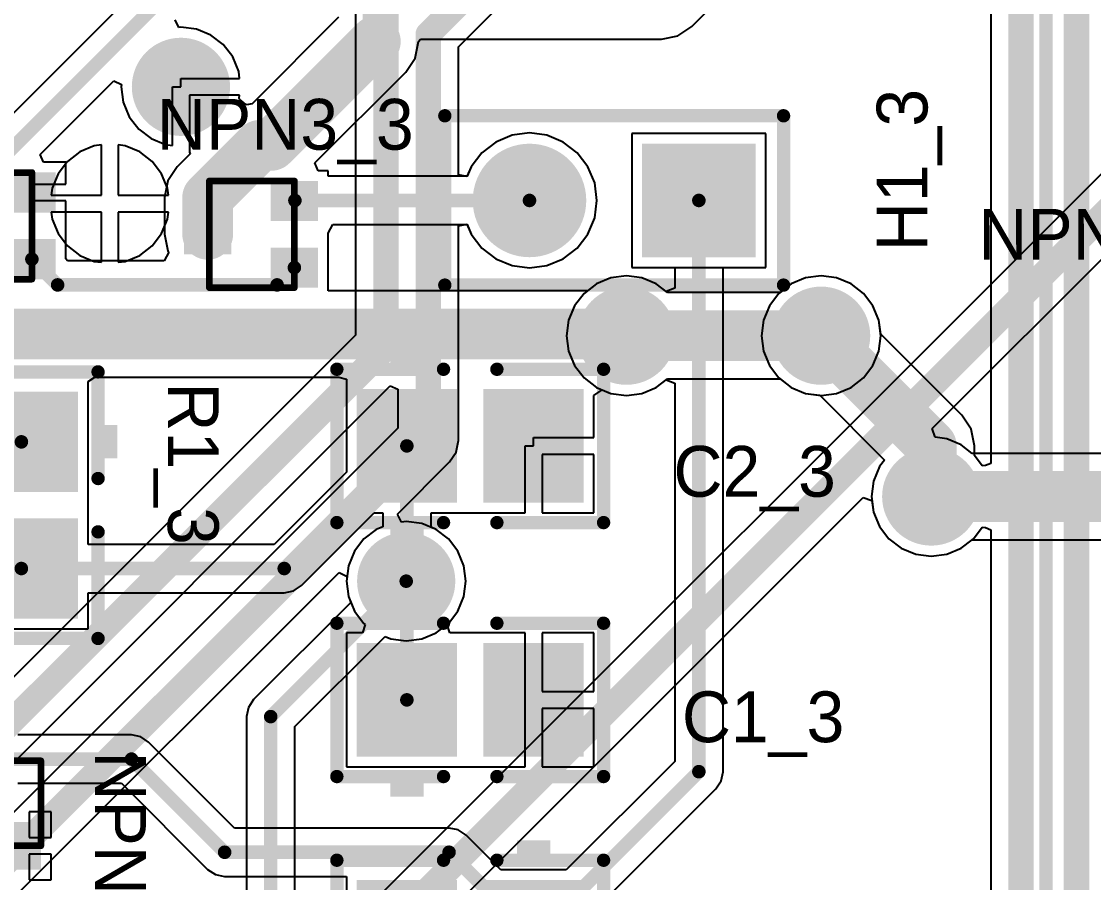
# Model space of a CAD drawing. Header units: millimetres. Extents: x 0.67 to 7.75, y 0.64 to 6.06.
# Drawn here: x 4.423 to 5.056, y 1.452 to 1.961 of the extents above; entities that cross this region are included whole.
import ezdxf

# ---------------------------------------------------------------- set-up
doc = ezdxf.new("R2010")
doc.units = ezdxf.units.MM
doc.header["$MEASUREMENT"] = 0
for name, color, linetype in [('BottomLayer', 5, 'Continuous'), ('BottomSolder', 6, 'Continuous'), ('MultiLayer', 9, 'Continuous'), ('PadHoleLayer', 156, 'Continuous'), ('TopLayer', 1, 'Continuous'), ('TopOverlay', 2, 'Continuous'), ('TopPaste', 8, 'Continuous'), ('TopSolder', 216, 'Continuous'), ('ViaHoleLayer', 16, 'Continuous')]:
    doc.layers.add(name, color=color, linetype=linetype)

# ---------------------------------------------------------------- blocks, each defined once
blk = doc.blocks.new('CC2012_0805_96')
at = {"layer": 'TopLayer'}
for points in [[(-0.06299, -0.02953), (-0.01181, -0.02953), (-0.06299, 0.02953), (-0.01181, 0.02953)], [(0.01181, -0.02953), (0.06299, -0.02953), (0.01181, 0.02953), (0.06299, 0.02953)]]:
    blk.add_solid(points, dxfattribs=at)
at = {"layer": 'TopOverlay', "const_width": 0.00787}
for points in [[(-0.07874, -0.04528), (-0.07874, 0.04528)], [(-0.01575, 0.04528), (-0.07874, 0.04528)], [(0.07874, 0.04528), (0.01575, 0.04528)], [(0.07874, -0.04528), (0.07874, 0.04528)], [(-0.01575, -0.04528), (-0.07874, -0.04528)], [(0.07874, -0.04528), (0.01575, -0.04528)]]:
    blk.add_lwpolyline(points, dxfattribs=at)
at = {"layer": 'TopOverlay', "const_width": 0.00394}
for points in [[(-0.08071, 0.04528, 1), (-0.07677, 0.04528, 1)], [(-0.08071, 0.04528, 1), (-0.07677, 0.04528, 1)], [(-0.01772, 0.04528, 1), (-0.01378, 0.04528, 1)], [(0.01378, 0.04528, 1), (0.01772, 0.04528, 1)], [(0.07677, 0.04528, 1), (0.08071, 0.04528, 1)], [(0.07677, 0.04528, 1), (0.08071, 0.04528, 1)], [(-0.08071, -0.04528, 1), (-0.07677, -0.04528, 1)], [(-0.08071, -0.04528, 1), (-0.07677, -0.04528, 1)], [(-0.01772, -0.04528, 1), (-0.01378, -0.04528, 1)], [(0.01378, -0.04528, 1), (0.01772, -0.04528, 1)], [(0.07677, -0.04528, 1), (0.08071, -0.04528, 1)], [(0.07677, -0.04528, 1), (0.08071, -0.04528, 1)]]:
    blk.add_lwpolyline(points, format="xyb", close=True, dxfattribs=at)
at = {"layer": 'TopOverlay'}
for points in [[(-0.04731, 0.04882), (-0.02763, 0.04882), (-0.04731, 0.05669), (-0.02763, 0.05669)], [(-0.04724, -0.05702), (-0.02756, -0.05702), (-0.04724, -0.04914), (-0.02756, -0.04914)]]:
    blk.add_solid(points, dxfattribs=at)
at = {"layer": 'TopPaste'}
for points in [[(-0.06299, -0.02953), (-0.01181, -0.02953), (-0.06299, 0.02953), (-0.01181, 0.02953)], [(0.01181, -0.02953), (0.06299, -0.02953), (0.01181, 0.02953), (0.06299, 0.02953)]]:
    blk.add_solid(points, dxfattribs=at)
at = {"layer": 'TopSolder'}
for points in [[(-0.06699, -0.03353), (-0.00781, -0.03353), (-0.06699, 0.03353), (-0.00781, 0.03353)], [(0.00781, -0.03353), (0.06699, -0.03353), (0.00781, 0.03353), (0.06699, 0.03353)]]:
    blk.add_solid(points, dxfattribs=at)
blk = doc.blocks.new('MMBT3904T_98')
at = {"layer": 'TopLayer'}
for points in [[(0.00787, -0.01004), (0.00787, 0.01004), (-0.00787, -0.01004), (-0.00787, 0.01004)], [(-0.01181, -0.06122), (-0.01181, -0.04114), (-0.02756, -0.06122), (-0.02756, -0.04114)], [(0.02756, -0.06122), (0.02756, -0.04114), (0.01181, -0.06122), (0.01181, -0.04114)]]:
    blk.add_solid(points, dxfattribs=at)
at = {"layer": 'TopOverlay', "const_width": 0.00394}
for points in [[(-0.0315, -0.00098), (0.0315, -0.00098)], [(-0.0315, -0.05118), (-0.0315, -0.00098)], [(0.0315, -0.05118), (0.0315, -0.00098)], [(-0.0315, -0.05118), (0.0315, -0.05118)]]:
    blk.add_lwpolyline(points, dxfattribs=at)
at = {"layer": 'TopOverlay', "const_width": 0.00197}
for points in [[(-0.03248, -0.00098, 1), (-0.03051, -0.00098, 1)], [(-0.03248, -0.00098, 1), (-0.03051, -0.00098, 1)], [(0.03051, -0.00098, 1), (0.03248, -0.00098, 1)], [(0.03051, -0.00098, 1), (0.03248, -0.00098, 1)], [(-0.03248, -0.05118, 1), (-0.03051, -0.05118, 1)], [(-0.03248, -0.05118, 1), (-0.03051, -0.05118, 1)], [(0.03051, -0.05118, 1), (0.03248, -0.05118, 1)], [(0.03051, -0.05118, 1), (0.03248, -0.05118, 1)]]:
    blk.add_lwpolyline(points, format="xyb", close=True, dxfattribs=at)
at = {"layer": 'TopPaste'}
for points in [[(0.00787, -0.01004), (0.00787, 0.01004), (-0.00787, -0.01004), (-0.00787, 0.01004)], [(-0.01181, -0.06122), (-0.01181, -0.04114), (-0.02756, -0.06122), (-0.02756, -0.04114)], [(0.02756, -0.06122), (0.02756, -0.04114), (0.01181, -0.06122), (0.01181, -0.04114)]]:
    blk.add_solid(points, dxfattribs=at)
at = {"layer": 'TopSolder'}
for points in [[(0.01187, -0.01404), (0.01187, 0.01404), (-0.01187, -0.01404), (-0.01187, 0.01404)], [(-0.00781, -0.06522), (-0.00781, -0.03714), (-0.03156, -0.06522), (-0.03156, -0.03714)], [(0.03156, -0.06522), (0.03156, -0.03714), (0.00781, -0.06522), (0.00781, -0.03714)]]:
    blk.add_solid(points, dxfattribs=at)
blk = doc.blocks.new('MMBT3904T_99')
at = {"layer": 'TopLayer'}
for points in [[(0.00787, -0.01004), (0.00787, 0.01004), (-0.00787, -0.01004), (-0.00787, 0.01004)], [(-0.01181, -0.06122), (-0.01181, -0.04114), (-0.02756, -0.06122), (-0.02756, -0.04114)], [(0.02756, -0.06122), (0.02756, -0.04114), (0.01181, -0.06122), (0.01181, -0.04114)]]:
    blk.add_solid(points, dxfattribs=at)
at = {"layer": 'TopOverlay', "const_width": 0.00394}
for points in [[(-0.0315, -0.00098), (0.0315, -0.00098)], [(-0.0315, -0.00098), (-0.0315, -0.05118)], [(0.0315, -0.00098), (0.0315, -0.05118)], [(-0.0315, -0.05118), (0.0315, -0.05118)]]:
    blk.add_lwpolyline(points, dxfattribs=at)
at = {"layer": 'TopOverlay', "const_width": 0.00197}
for points in [[(-0.03248, -0.00098, 1), (-0.03051, -0.00098, 1)], [(-0.03248, -0.00098, 1), (-0.03051, -0.00098, 1)], [(0.03051, -0.00098, 1), (0.03248, -0.00098, 1)], [(0.03051, -0.00098, 1), (0.03248, -0.00098, 1)], [(-0.03248, -0.05118, 1), (-0.03051, -0.05118, 1)], [(-0.03248, -0.05118, 1), (-0.03051, -0.05118, 1)], [(0.03051, -0.05118, 1), (0.03248, -0.05118, 1)], [(0.03051, -0.05118, 1), (0.03248, -0.05118, 1)]]:
    blk.add_lwpolyline(points, format="xyb", close=True, dxfattribs=at)
at = {"layer": 'TopPaste'}
for points in [[(0.00787, -0.01004), (0.00787, 0.01004), (-0.00787, -0.01004), (-0.00787, 0.01004)], [(-0.01181, -0.06122), (-0.01181, -0.04114), (-0.02756, -0.06122), (-0.02756, -0.04114)], [(0.02756, -0.06122), (0.02756, -0.04114), (0.01181, -0.06122), (0.01181, -0.04114)]]:
    blk.add_solid(points, dxfattribs=at)
at = {"layer": 'TopSolder'}
for points in [[(0.01187, -0.01404), (0.01187, 0.01404), (-0.01187, -0.01404), (-0.01187, 0.01404)], [(-0.00781, -0.06522), (-0.00781, -0.03714), (-0.03156, -0.06522), (-0.03156, -0.03714)], [(0.03156, -0.06522), (0.03156, -0.03714), (0.00781, -0.06522), (0.00781, -0.03714)]]:
    blk.add_solid(points, dxfattribs=at)
blk = doc.blocks.new('MMBT3904T_100')
at = {"layer": 'TopLayer'}
for points in [[(0.00787, -0.01004), (0.00787, 0.01004), (-0.00787, -0.01004), (-0.00787, 0.01004)], [(-0.01181, -0.06122), (-0.01181, -0.04114), (-0.02756, -0.06122), (-0.02756, -0.04114)], [(0.02756, -0.06122), (0.02756, -0.04114), (0.01181, -0.06122), (0.01181, -0.04114)]]:
    blk.add_solid(points, dxfattribs=at)
at = {"layer": 'TopOverlay', "const_width": 0.00394}
for points in [[(-0.0315, -0.00098), (0.0315, -0.00098)], [(-0.0315, -0.00098), (-0.0315, -0.05118)], [(0.0315, -0.00098), (0.0315, -0.05118)], [(-0.0315, -0.05118), (0.0315, -0.05118)]]:
    blk.add_lwpolyline(points, dxfattribs=at)
at = {"layer": 'TopOverlay', "const_width": 0.00197}
for points in [[(-0.03248, -0.00098, 1), (-0.03051, -0.00098, 1)], [(-0.03248, -0.00098, 1), (-0.03051, -0.00098, 1)], [(0.03051, -0.00098, 1), (0.03248, -0.00098, 1)], [(0.03051, -0.00098, 1), (0.03248, -0.00098, 1)], [(-0.03248, -0.05118, 1), (-0.03051, -0.05118, 1)], [(-0.03248, -0.05118, 1), (-0.03051, -0.05118, 1)], [(0.03051, -0.05118, 1), (0.03248, -0.05118, 1)], [(0.03051, -0.05118, 1), (0.03248, -0.05118, 1)]]:
    blk.add_lwpolyline(points, format="xyb", close=True, dxfattribs=at)
at = {"layer": 'TopPaste'}
for points in [[(0.00787, -0.01004), (0.00787, 0.01004), (-0.00787, -0.01004), (-0.00787, 0.01004)], [(-0.01181, -0.06122), (-0.01181, -0.04114), (-0.02756, -0.06122), (-0.02756, -0.04114)], [(0.02756, -0.06122), (0.02756, -0.04114), (0.01181, -0.06122), (0.01181, -0.04114)]]:
    blk.add_solid(points, dxfattribs=at)
at = {"layer": 'TopSolder'}
for points in [[(0.01187, -0.01404), (0.01187, 0.01404), (-0.01187, -0.01404), (-0.01187, 0.01404)], [(-0.00781, -0.06522), (-0.00781, -0.03714), (-0.03156, -0.06522), (-0.03156, -0.03714)], [(0.03156, -0.06522), (0.03156, -0.03714), (0.00781, -0.06522), (0.00781, -0.03714)]]:
    blk.add_solid(points, dxfattribs=at)
blk = doc.blocks.new('HDR1X2_105')
at = {"layer": 'BottomLayer', "const_width": 0.02953}
blk.add_lwpolyline([(0.08524, 0, 1), (0.11476, 0, 1)], format="xyb", close=True, dxfattribs=at)
at = {"layer": 'BottomLayer'}
blk.add_solid([(-0.02953, -0.02953), (0.02953, -0.02953), (-0.02953, 0.02953), (0.02953, 0.02953)], dxfattribs=at)
at = {"layer": 'BottomSolder', "const_width": 0.03353}
blk.add_lwpolyline([(0.08324, 0, 1), (0.11676, 0, 1)], format="xyb", close=True, dxfattribs=at)
at = {"layer": 'BottomSolder'}
blk.add_solid([(-0.03353, -0.03353), (0.03353, -0.03353), (-0.03353, 0.03353), (0.03353, 0.03353)], dxfattribs=at)
at = {"layer": 'MultiLayer', "const_width": 0.02953}
blk.add_lwpolyline([(0.08524, 0, 1), (0.11476, 0, 1)], format="xyb", close=True, dxfattribs=at)
at = {"layer": 'MultiLayer'}
blk.add_solid([(-0.02953, -0.02953), (0.02953, -0.02953), (-0.02953, 0.02953), (0.02953, 0.02953)], dxfattribs=at)
at = {"layer": 'PadHoleLayer', "const_width": 0.01772}
for points in [[(-0.00886, 0, 1), (0.00886, 0, 1)], [(0.09114, 0, 1), (0.10886, 0, 1)]]:
    blk.add_lwpolyline(points, format="xyb", close=True, dxfattribs=at)
at = {"layer": 'TopLayer', "const_width": 0.02953}
blk.add_lwpolyline([(0.08524, 0, 1), (0.11476, 0, 1)], format="xyb", close=True, dxfattribs=at)
at = {"layer": 'TopLayer'}
blk.add_solid([(-0.02953, -0.02953), (0.02953, -0.02953), (-0.02953, 0.02953), (0.02953, 0.02953)], dxfattribs=at)
at = {"layer": 'TopOverlay', "const_width": 0.00787}
for points in [[(-0.05, 0.05), (-0.05, -0.05)], [(0.15, 0.05), (-0.05, 0.05)], [(0.15, 0.05), (0.15, -0.05)], [(0.15, -0.05), (-0.05, -0.05)]]:
    blk.add_lwpolyline(points, dxfattribs=at)
at = {"layer": 'TopOverlay', "const_width": 0.00394}
for points in [[(-0.05197, 0.05, 1), (-0.04803, 0.05, 1)], [(-0.05197, 0.05, 1), (-0.04803, 0.05, 1)], [(0.14803, 0.05, 1), (0.15197, 0.05, 1)], [(0.14803, 0.05, 1), (0.15197, 0.05, 1)], [(-0.05197, -0.05, 1), (-0.04803, -0.05, 1)], [(-0.05197, -0.05, 1), (-0.04803, -0.05, 1)], [(0.14803, -0.05, 1), (0.15197, -0.05, 1)], [(0.14803, -0.05, 1), (0.15197, -0.05, 1)]]:
    blk.add_lwpolyline(points, format="xyb", close=True, dxfattribs=at)
at = {"layer": 'TopSolder', "const_width": 0.03353}
blk.add_lwpolyline([(0.08324, 0, 1), (0.11676, 0, 1)], format="xyb", close=True, dxfattribs=at)
at = {"layer": 'TopSolder'}
blk.add_solid([(-0.03353, -0.03353), (0.03353, -0.03353), (-0.03353, 0.03353), (0.03353, 0.03353)], dxfattribs=at)
blk = doc.blocks.new('CC2012_0805_111')
at = {"layer": 'TopLayer'}
for points in [[(-0.06299, -0.02953), (-0.01181, -0.02953), (-0.06299, 0.02953), (-0.01181, 0.02953)], [(0.01181, -0.02953), (0.06299, -0.02953), (0.01181, 0.02953), (0.06299, 0.02953)]]:
    blk.add_solid(points, dxfattribs=at)
at = {"layer": 'TopOverlay', "const_width": 0.00787}
for points in [[(-0.07874, 0.04528), (-0.07874, -0.04528)], [(-0.01575, 0.04528), (-0.07874, 0.04528)], [(0.07874, 0.04528), (0.01575, 0.04528)], [(0.07874, 0.04528), (0.07874, -0.04528)], [(-0.01575, -0.04528), (-0.07874, -0.04528)], [(0.07874, -0.04528), (0.01575, -0.04528)]]:
    blk.add_lwpolyline(points, dxfattribs=at)
at = {"layer": 'TopOverlay', "const_width": 0.00394}
for points in [[(-0.08071, 0.04528, 1), (-0.07677, 0.04528, 1)], [(-0.08071, 0.04528, 1), (-0.07677, 0.04528, 1)], [(-0.01772, 0.04528, 1), (-0.01378, 0.04528, 1)], [(0.01378, 0.04528, 1), (0.01772, 0.04528, 1)], [(0.07677, 0.04528, 1), (0.08071, 0.04528, 1)], [(0.07677, 0.04528, 1), (0.08071, 0.04528, 1)], [(-0.08071, -0.04528, 1), (-0.07677, -0.04528, 1)], [(-0.08071, -0.04528, 1), (-0.07677, -0.04528, 1)], [(-0.01772, -0.04528, 1), (-0.01378, -0.04528, 1)], [(0.01378, -0.04528, 1), (0.01772, -0.04528, 1)], [(0.07677, -0.04528, 1), (0.08071, -0.04528, 1)], [(0.07677, -0.04528, 1), (0.08071, -0.04528, 1)]]:
    blk.add_lwpolyline(points, format="xyb", close=True, dxfattribs=at)
at = {"layer": 'TopOverlay'}
for points in [[(-0.04724, 0.04882), (-0.02756, 0.04882), (-0.04724, 0.05669), (-0.02756, 0.05669)], [(-0.04724, -0.05709), (-0.02756, -0.05709), (-0.04724, -0.04921), (-0.02756, -0.04921)]]:
    blk.add_solid(points, dxfattribs=at)
at = {"layer": 'TopPaste'}
for points in [[(-0.06299, -0.02953), (-0.01181, -0.02953), (-0.06299, 0.02953), (-0.01181, 0.02953)], [(0.01181, -0.02953), (0.06299, -0.02953), (0.01181, 0.02953), (0.06299, 0.02953)]]:
    blk.add_solid(points, dxfattribs=at)
at = {"layer": 'TopSolder'}
for points in [[(-0.06699, -0.03353), (-0.00781, -0.03353), (-0.06699, 0.03353), (-0.00781, 0.03353)], [(0.00781, -0.03353), (0.06699, -0.03353), (0.00781, 0.03353), (0.06699, 0.03353)]]:
    blk.add_solid(points, dxfattribs=at)
blk = doc.blocks.new('CC2012_0805_112')
at = {"layer": 'TopLayer'}
for points in [[(-0.06299, -0.02953), (-0.01181, -0.02953), (-0.06299, 0.02953), (-0.01181, 0.02953)], [(0.01181, -0.02953), (0.06299, -0.02953), (0.01181, 0.02953), (0.06299, 0.02953)]]:
    blk.add_solid(points, dxfattribs=at)
at = {"layer": 'TopOverlay', "const_width": 0.00787}
for points in [[(-0.07874, -0.04528), (-0.07874, 0.04528)], [(-0.07874, 0.04528), (-0.01575, 0.04528)], [(0.01575, 0.04528), (0.07874, 0.04528)], [(0.07874, -0.04528), (0.07874, 0.04528)], [(-0.07874, -0.04528), (-0.01575, -0.04528)], [(0.01575, -0.04528), (0.07874, -0.04528)]]:
    blk.add_lwpolyline(points, dxfattribs=at)
at = {"layer": 'TopOverlay', "const_width": 0.00394}
for points in [[(-0.08071, 0.04528, 1), (-0.07677, 0.04528, 1)], [(-0.08071, 0.04528, 1), (-0.07677, 0.04528, 1)], [(-0.01772, 0.04528, 1), (-0.01378, 0.04528, 1)], [(0.01378, 0.04528, 1), (0.01772, 0.04528, 1)], [(0.07677, 0.04528, 1), (0.08071, 0.04528, 1)], [(0.07677, 0.04528, 1), (0.08071, 0.04528, 1)], [(-0.08071, -0.04528, 1), (-0.07677, -0.04528, 1)], [(-0.08071, -0.04528, 1), (-0.07677, -0.04528, 1)], [(-0.01772, -0.04528, 1), (-0.01378, -0.04528, 1)], [(0.01378, -0.04528, 1), (0.01772, -0.04528, 1)], [(0.07677, -0.04528, 1), (0.08071, -0.04528, 1)], [(0.07677, -0.04528, 1), (0.08071, -0.04528, 1)]]:
    blk.add_lwpolyline(points, format="xyb", close=True, dxfattribs=at)
at = {"layer": 'TopOverlay'}
for points in [[(-0.04724, 0.04882), (-0.02756, 0.04882), (-0.04724, 0.05669), (-0.02756, 0.05669)], [(-0.04724, -0.05709), (-0.02756, -0.05709), (-0.04724, -0.04921), (-0.02756, -0.04921)]]:
    blk.add_solid(points, dxfattribs=at)
at = {"layer": 'TopPaste'}
for points in [[(-0.06299, -0.02953), (-0.01181, -0.02953), (-0.06299, 0.02953), (-0.01181, 0.02953)], [(0.01181, -0.02953), (0.06299, -0.02953), (0.01181, 0.02953), (0.06299, 0.02953)]]:
    blk.add_solid(points, dxfattribs=at)
at = {"layer": 'TopSolder'}
for points in [[(-0.06699, -0.03353), (-0.00781, -0.03353), (-0.06699, 0.03353), (-0.00781, 0.03353)], [(0.00781, -0.03353), (0.06699, -0.03353), (0.00781, 0.03353), (0.06699, 0.03353)]]:
    blk.add_solid(points, dxfattribs=at)
blk = doc.blocks.new('CC2012_0805_113')
at = {"layer": 'TopLayer'}
for points in [[(-0.06299, -0.02953), (-0.01181, -0.02953), (-0.06299, 0.02953), (-0.01181, 0.02953)], [(0.01181, -0.02953), (0.06299, -0.02953), (0.01181, 0.02953), (0.06299, 0.02953)]]:
    blk.add_solid(points, dxfattribs=at)
at = {"layer": 'TopOverlay', "const_width": 0.00787}
for points in [[(-0.07874, -0.04528), (-0.07874, 0.04528)], [(-0.07874, 0.04528), (-0.01575, 0.04528)], [(0.01575, 0.04528), (0.07874, 0.04528)], [(0.07874, -0.04528), (0.07874, 0.04528)], [(-0.07874, -0.04528), (-0.01575, -0.04528)], [(0.01575, -0.04528), (0.07874, -0.04528)]]:
    blk.add_lwpolyline(points, dxfattribs=at)
at = {"layer": 'TopOverlay', "const_width": 0.00394}
for points in [[(-0.08071, 0.04528, 1), (-0.07677, 0.04528, 1)], [(-0.08071, 0.04528, 1), (-0.07677, 0.04528, 1)], [(-0.01772, 0.04528, 1), (-0.01378, 0.04528, 1)], [(0.01378, 0.04528, 1), (0.01772, 0.04528, 1)], [(0.07677, 0.04528, 1), (0.08071, 0.04528, 1)], [(0.07677, 0.04528, 1), (0.08071, 0.04528, 1)], [(-0.08071, -0.04528, 1), (-0.07677, -0.04528, 1)], [(-0.08071, -0.04528, 1), (-0.07677, -0.04528, 1)], [(-0.01772, -0.04528, 1), (-0.01378, -0.04528, 1)], [(0.01378, -0.04528, 1), (0.01772, -0.04528, 1)], [(0.07677, -0.04528, 1), (0.08071, -0.04528, 1)], [(0.07677, -0.04528, 1), (0.08071, -0.04528, 1)]]:
    blk.add_lwpolyline(points, format="xyb", close=True, dxfattribs=at)
at = {"layer": 'TopOverlay'}
for points in [[(-0.04724, 0.04882), (-0.02756, 0.04882), (-0.04724, 0.05669), (-0.02756, 0.05669)], [(-0.04724, -0.05709), (-0.02756, -0.05709), (-0.04724, -0.04921), (-0.02756, -0.04921)]]:
    blk.add_solid(points, dxfattribs=at)
at = {"layer": 'TopPaste'}
for points in [[(-0.06299, -0.02953), (-0.01181, -0.02953), (-0.06299, 0.02953), (-0.01181, 0.02953)], [(0.01181, -0.02953), (0.06299, -0.02953), (0.01181, 0.02953), (0.06299, 0.02953)]]:
    blk.add_solid(points, dxfattribs=at)
at = {"layer": 'TopSolder'}
for points in [[(-0.06699, -0.03353), (-0.00781, -0.03353), (-0.06699, 0.03353), (-0.00781, 0.03353)], [(0.00781, -0.03353), (0.06699, -0.03353), (0.00781, 0.03353), (0.06699, 0.03353)]]:
    blk.add_solid(points, dxfattribs=at)

msp = doc.modelspace()

# ---------------------------------------------------------------- linework, layer by layer
at = {"layer": 'BottomLayer'}
for p, q in [((4.68084, 1.94571), (5.08075, 2.34562)), ((5.33793, 2.14805), (4.60925, 1.41938)), ((4.96058, 1.72024), (5.35865, 2.11831)), ((4.62016, 1.99389), (4.62016, 1.77539)), ((4.68084, 1.86996), (4.68084, 1.94571)), ((4.71248, 1.8934), (4.70286, 1.88941)), ((4.7228, 1.89475), (4.71248, 1.8934)), ((4.73311, 1.8934), (4.7228, 1.89475)), ((4.74273, 1.88941), (4.73311, 1.8934)), ((4.86232, 1.89441), (4.78327, 1.89441)), ((4.78327, 1.89441), (4.78327, 1.81536)), ((4.86232, 1.81536), (4.86232, 1.89441)), ((4.46586, 1.8871), (4.45735, 1.88357)), ((4.47, 1.88764), (4.46586, 1.8871)), ((4.47, 1.858), (4.47, 1.88764)), ((4.48414, 1.8871), (4.48, 1.88764)), ((4.48, 1.88764), (4.48, 1.858)), ((4.49265, 1.88357), (4.48414, 1.8871)), ((4.70286, 1.88941), (4.6946, 1.88308)), ((4.75099, 1.88308), (4.74273, 1.88941)), ((4.45735, 1.88357), (4.45004, 1.87796)), ((4.49996, 1.87796), (4.49265, 1.88357)), ((4.6946, 1.88308), (4.68827, 1.87482)), ((4.75732, 1.87482), (4.75099, 1.88308)), ((4.45004, 1.87796), (4.44443, 1.87065)), ((4.50557, 1.87065), (4.49996, 1.87796)), ((4.68827, 1.87482), (4.68584, 1.86896)), ((4.76131, 1.8652), (4.75732, 1.87482)), ((4.44443, 1.87065), (4.4409, 1.86214)), ((4.5091, 1.86214), (4.50557, 1.87065)), ((4.68584, 1.86896), (4.68084, 1.86996)), ((4.4409, 1.86214), (4.44036, 1.858)), ((4.50964, 1.858), (4.5091, 1.86214)), ((4.76266, 1.85489), (4.76131, 1.8652)), ((4.44036, 1.858), (4.47, 1.858)), ((4.48, 1.858), (4.50964, 1.858)), ((4.76131, 1.84457), (4.76266, 1.85489)), ((4.47, 1.848), (4.44036, 1.848)), ((4.44036, 1.848), (4.4409, 1.84386)), ((4.4409, 1.84386), (4.44443, 1.83535)), ((4.47, 1.81836), (4.47, 1.848)), ((4.50964, 1.848), (4.48, 1.848)), ((4.48, 1.848), (4.48, 1.81836)), ((4.50557, 1.83535), (4.5091, 1.84386)), ((4.5091, 1.84386), (4.50964, 1.848)), ((4.75732, 1.83495), (4.76131, 1.84457)), ((4.68084, 1.83981), (4.68584, 1.84081)), ((4.68084, 1.71309), (4.68084, 1.83981)), ((4.68584, 1.84081), (4.68827, 1.83495)), ((4.44443, 1.83535), (4.45004, 1.82804)), ((4.49996, 1.82804), (4.50557, 1.83535)), ((4.68827, 1.83495), (4.6946, 1.82669)), ((4.75099, 1.82669), (4.75732, 1.83495)), ((4.45004, 1.82804), (4.45735, 1.82243)), ((4.49265, 1.82243), (4.49996, 1.82804)), ((4.6946, 1.82669), (4.70286, 1.82036)), ((4.74273, 1.82036), (4.75099, 1.82669)), ((4.45735, 1.82243), (4.46586, 1.8189)), ((4.46586, 1.8189), (4.47, 1.81836)), ((4.48, 1.81836), (4.48414, 1.8189)), ((4.48414, 1.8189), (4.49265, 1.82243)), ((4.70286, 1.82036), (4.71248, 1.81638)), ((4.73311, 1.81638), (4.74273, 1.82036)), ((4.71248, 1.81638), (4.7228, 1.81502)), ((4.7228, 1.81502), (4.73311, 1.81638)), ((4.78327, 1.81536), (4.86232, 1.81536)), ((4.76235, 1.80557), (4.75504, 1.79996)), ((4.77086, 1.8091), (4.76235, 1.80557)), ((4.78, 1.8103), (4.77086, 1.8091)), ((4.78914, 1.8091), (4.78, 1.8103)), ((4.79765, 1.80557), (4.78914, 1.8091)), ((4.80427, 1.80049), (4.79765, 1.80557)), ((4.87735, 1.80557), (4.87073, 1.80049)), ((4.88586, 1.8091), (4.87735, 1.80557)), ((4.895, 1.8103), (4.88586, 1.8091)), ((4.90414, 1.8091), (4.895, 1.8103)), ((4.91265, 1.80557), (4.90414, 1.8091)), ((4.91996, 1.79996), (4.91265, 1.80557)), ((4.75504, 1.79996), (4.74943, 1.79265)), ((4.87073, 1.80049), (4.80427, 1.80049)), ((4.92557, 1.79265), (4.91996, 1.79996)), ((4.74943, 1.79265), (4.7459, 1.78414)), ((4.9291, 1.78414), (4.92557, 1.79265)), ((4.7459, 1.78414), (4.7447, 1.775)), ((4.9303, 1.775), (4.9291, 1.78414)), ((4.62016, 1.77539), (4.24578, 1.40102)), ((4.7447, 1.775), (4.7459, 1.76586)), ((4.9291, 1.76586), (4.9303, 1.775)), ((4.7459, 1.76586), (4.74943, 1.75735)), ((4.92557, 1.75735), (4.9291, 1.76586)), ((4.74943, 1.75735), (4.75504, 1.75004)), ((4.91996, 1.75004), (4.92557, 1.75735)), ((4.75504, 1.75004), (4.76235, 1.74443)), ((4.79765, 1.74443), (4.80427, 1.74951)), ((4.80427, 1.74951), (4.87073, 1.74951)), ((4.87073, 1.74951), (4.87735, 1.74443)), ((4.91265, 1.74443), (4.91996, 1.75004)), ((3.88834, 0.99311), (4.64054, 1.7453)), ((4.64054, 1.7453), (4.64516, 1.74339)), ((4.64516, 1.74339), (4.64516, 1.72048)), ((4.76235, 1.74443), (4.77086, 1.7409)), ((4.77086, 1.7409), (4.78, 1.7397)), ((4.78, 1.7397), (4.78914, 1.7409)), ((4.78914, 1.7409), (4.79765, 1.74443)), ((4.87735, 1.74443), (4.88586, 1.7409)), ((4.88586, 1.7409), (4.895, 1.7397)), ((4.895, 1.7397), (4.90414, 1.7409)), ((4.90414, 1.7409), (4.91265, 1.74443)), ((4.64516, 1.72048), (3.95441, 1.02974)), ((4.9624, 1.71499), (4.96058, 1.72024)), ((4.67948, 1.70626), (4.68084, 1.71309)), ((4.96914, 1.7141), (4.9624, 1.71499)), ((4.97765, 1.71057), (4.96914, 1.7141)), ((4.98427, 1.70549), (4.97765, 1.71057)), ((4.67562, 1.70047), (4.67948, 1.70626)), ((5.07573, 1.70549), (4.98427, 1.70549)), ((4.6448, 1.66966), (4.67562, 1.70047)), ((4.60058, 1.36024), (4.91976, 1.67942)), ((4.91976, 1.67942), (4.92501, 1.6776)), ((4.92501, 1.6776), (4.9259, 1.67086)), ((4.64714, 1.66493), (4.6448, 1.66966)), ((4.65, 1.6653), (4.64714, 1.66493)), ((4.65914, 1.6641), (4.65, 1.6653)), ((4.9259, 1.67086), (4.92943, 1.66235)), ((4.66765, 1.66057), (4.65914, 1.6641)), ((4.67496, 1.65496), (4.66765, 1.66057)), ((4.92943, 1.66235), (4.93504, 1.65504)), ((4.68057, 1.64765), (4.67496, 1.65496)), ((4.93504, 1.65504), (4.94235, 1.64943)), ((4.97765, 1.64943), (4.98427, 1.65451)), ((4.98427, 1.65451), (5.07573, 1.65451)), ((4.6841, 1.63914), (4.68057, 1.64765)), ((4.94235, 1.64943), (4.95086, 1.6459)), ((4.95086, 1.6459), (4.96, 1.6447)), ((4.96, 1.6447), (4.96914, 1.6459)), ((4.96914, 1.6459), (4.97765, 1.64943)), ((3.98487, 1.00973), (4.61034, 1.6352)), ((4.61034, 1.6352), (4.61507, 1.63286)), ((4.6853, 1.63), (4.6841, 1.63914)), ((4.61507, 1.63286), (4.6147, 1.63)), ((4.6147, 1.63), (4.6159, 1.62086)), ((4.6841, 1.62086), (4.6853, 1.63)), ((4.6159, 1.62086), (4.6173, 1.61749)), ((4.68057, 1.61235), (4.6841, 1.62086)), ((4.6173, 1.61749), (4.55991, 1.56009)), ((4.67496, 1.60504), (4.68057, 1.61235)), ((4.66765, 1.59943), (4.67496, 1.60504)), ((4.58427, 1.54409), (4.63749, 1.5973)), ((4.63749, 1.5973), (4.64086, 1.5959)), ((4.64086, 1.5959), (4.65, 1.5947)), ((4.65, 1.5947), (4.65914, 1.5959)), ((4.65914, 1.5959), (4.66765, 1.59943)), ((4.55991, 1.56009), (4.55681, 1.55546)), ((4.55681, 1.55546), (4.55573, 1.55)), ((4.55573, 1.55), (4.55573, 1.55)), ((4.55573, 1.55), (4.55573, 1.44697)), ((4.58427, 1.44697), (4.58427, 1.54409))]:
    msp.add_line(p, q, dxfattribs=at)
for points, const_width in [([(4.663, 1.9531), (5.1904, 2.4805)], 0.015), ([(4.638, 1.768), (4.638, 2.338)], 0.015), ([(4.16703, 0.95192), (5.35577, 2.14066)], 0.015), ([(4.663, 1.71309), (4.663, 1.9531)], 0.015), ([(4.78, 1.775), (4.895, 1.775)], 0.03), ([(3.8705, 1.0005), (4.638, 1.768)], 0.015), ([(3.96703, 1.01712), (4.663, 1.71309)], 0.015), ([(4.96, 1.68), (5.1, 1.68)], 0.03), ([(4.57, 1.55), (4.65, 1.63)], 0.008), ([(4.57, 1.415), (4.57, 1.55)], 0.008)]:
    msp.add_lwpolyline(points, dxfattribs=dict(at, const_width=const_width))
for points, const_width in [([(4.65925, 1.9531, 1), (4.66675, 1.9531, 1)], 0.0075), ([(4.65925, 1.9531, 1), (4.66675, 1.9531, 1)], 0.0075), ([(4.5045, 1.922, 1), (4.5295, 1.922, 1)], 0.025), ([(4.7675, 1.775, 1), (4.7925, 1.775, 1)], 0.025), ([(4.8825, 1.775, 1), (4.9075, 1.775, 1)], 0.025), ([(4.7725, 1.775, 1), (4.7875, 1.775, 1)], 0.015), ([(4.8875, 1.775, 1), (4.9025, 1.775, 1)], 0.015), ([(4.63425, 1.768, 1), (4.64175, 1.768, 1)], 0.0075), ([(4.63425, 1.768, 1), (4.64175, 1.768, 1)], 0.0075), ([(4.65925, 1.71309, 1), (4.66675, 1.71309, 1)], 0.0075), ([(4.65925, 1.71309, 1), (4.66675, 1.71309, 1)], 0.0075), ([(4.9475, 1.68, 1), (4.9725, 1.68, 1)], 0.025), ([(4.9525, 1.68, 1), (4.9675, 1.68, 1)], 0.015), ([(4.6375, 1.63, 1), (4.6625, 1.63, 1)], 0.025), ([(4.648, 1.63, 1), (4.652, 1.63, 1)], 0.004), ([(4.568, 1.55, 1), (4.572, 1.55, 1)], 0.004), ([(4.568, 1.55, 1), (4.572, 1.55, 1)], 0.004)]:
    msp.add_lwpolyline(points, format="xyb", close=True, dxfattribs=dict(at, const_width=const_width))
at = {"layer": 'BottomSolder', "const_width": 0.029}
for points in [[(4.5025, 1.922, 1), (4.5315, 1.922, 1)], [(4.7655, 1.775, 1), (4.7945, 1.775, 1)], [(4.8805, 1.775, 1), (4.9095, 1.775, 1)], [(4.9455, 1.68, 1), (4.9745, 1.68, 1)], [(4.6355, 1.63, 1), (4.6645, 1.63, 1)]]:
    msp.add_lwpolyline(points, format="xyb", close=True, dxfattribs=at)
at = {"layer": 'MultiLayer', "const_width": 0.025}
for points in [[(4.5045, 1.922, 1), (4.5295, 1.922, 1)], [(4.7675, 1.775, 1), (4.7925, 1.775, 1)], [(4.8825, 1.775, 1), (4.9075, 1.775, 1)], [(4.9475, 1.68, 1), (4.9725, 1.68, 1)], [(4.6375, 1.63, 1), (4.6625, 1.63, 1)]]:
    msp.add_lwpolyline(points, format="xyb", close=True, dxfattribs=at)
at = {"layer": 'TopLayer'}
for p, q in [((4.99516, 2.12857), (4.99516, 1.6996)), ((4.81867, 1.95762), (4.95586, 2.09481)), ((4.53149, 2.01998), (4.36927, 1.85776)), ((4.61008, 1.96313), (4.55897, 1.91202)), ((4.51571, 1.95713), (4.5135, 1.96162)), ((4.517, 1.9573), (4.51571, 1.95713)), ((4.52614, 1.9561), (4.517, 1.9573)), ((4.53465, 1.95257), (4.52614, 1.9561)), ((4.8104, 1.9521), (4.81867, 1.95762)), ((4.54196, 1.94696), (4.53465, 1.95257)), ((4.65727, 1.94878), (4.6584, 1.95016)), ((4.6584, 1.95016), (4.80065, 1.95016)), ((4.80065, 1.95016), (4.8104, 1.9521)), ((4.54757, 1.93965), (4.54196, 1.94696)), ((4.65533, 1.93902), (4.65727, 1.94878)), ((4.5511, 1.93114), (4.54757, 1.93965)), ((4.6498, 1.93075), (4.65533, 1.93902)), ((4.55164, 1.927), (4.5511, 1.93114)), ((4.59611, 1.87706), (4.6498, 1.93075)), ((4.43394, 1.88206), (4.47738, 1.9255)), ((4.47738, 1.9255), (4.48187, 1.92329)), ((4.517, 1.922), (4.517, 1.927)), ((4.517, 1.927), (4.55164, 1.927)), ((4.48187, 1.92329), (4.4817, 1.922)), ((4.4817, 1.922), (4.4829, 1.91286)), ((4.512, 1.88736), (4.512, 1.922)), ((4.512, 1.922), (4.517, 1.922)), ((4.4829, 1.91286), (4.48643, 1.90435)), ((4.55164, 1.917), (4.522, 1.917)), ((4.522, 1.917), (4.522, 1.88331)), ((4.55141, 1.91522), (4.55164, 1.917)), ((4.5518, 1.91454), (4.55141, 1.91522)), ((4.55539, 1.91148), (4.5518, 1.91454)), ((4.55897, 1.91202), (4.55572, 1.91137)), ((4.55572, 1.91137), (4.55539, 1.91148)), ((4.48643, 1.90435), (4.49204, 1.89704)), ((4.49204, 1.89704), (4.49935, 1.89143)), ((4.71248, 1.8934), (4.70286, 1.88941)), ((4.7228, 1.89475), (4.71248, 1.8934)), ((4.73311, 1.8934), (4.7228, 1.89475)), ((4.74273, 1.88941), (4.73311, 1.8934)), ((4.86232, 1.89441), (4.78327, 1.89441)), ((4.78327, 1.89441), (4.78327, 1.81536)), ((4.86232, 1.81536), (4.86232, 1.89441)), ((4.49935, 1.89143), (4.50786, 1.8879)), ((4.50786, 1.8879), (4.512, 1.88736)), ((4.70286, 1.88941), (4.6946, 1.88308)), ((4.75099, 1.88308), (4.74273, 1.88941)), ((4.43586, 1.87745), (4.43394, 1.88206)), ((4.52246, 1.88237), (4.51477, 1.87468)), ((4.522, 1.88331), (4.52246, 1.88237)), ((4.6946, 1.88308), (4.68827, 1.87482)), ((4.75732, 1.87482), (4.75099, 1.88308)), ((4.44902, 1.87745), (4.43586, 1.87745)), ((4.44902, 1.86457), (4.44902, 1.87745)), ((4.51477, 1.87468), (4.50925, 1.86641)), ((4.59803, 1.87244), (4.59611, 1.87706)), ((4.68827, 1.87482), (4.68592, 1.86916)), ((4.76131, 1.8652), (4.75732, 1.87482)), ((4.60402, 1.87244), (4.59803, 1.87244)), ((4.60402, 1.86916), (4.60402, 1.87244)), ((4.68592, 1.86916), (4.60402, 1.86916)), ((4.42898, 1.85457), (4.42898, 1.86457)), ((4.42898, 1.86457), (4.44902, 1.86457)), ((4.50925, 1.86641), (4.50731, 1.85666)), ((4.76266, 1.85489), (4.76131, 1.8652)), ((4.50731, 1.85666), (4.50731, 1.83489)), ((4.76131, 1.84457), (4.76266, 1.85489)), ((4.44902, 1.85457), (4.42898, 1.85457)), ((4.44902, 1.8417), (4.44902, 1.85457)), ((4.75732, 1.83495), (4.76131, 1.84457)), ((4.44902, 1.83807), (4.44902, 1.8417)), ((4.44902, 1.8417), (4.44902, 1.8417)), ((4.44902, 1.82035), (4.44902, 1.83807)), ((4.44902, 1.83807), (4.44902, 1.83807)), ((4.60402, 1.83561), (4.60664, 1.84061)), ((4.60664, 1.84061), (4.68592, 1.84061)), ((4.68592, 1.84061), (4.68827, 1.83495)), ((4.50731, 1.83489), (4.50925, 1.82513)), ((4.60402, 1.83307), (4.60402, 1.83561)), ((4.60402, 1.80149), (4.60402, 1.83307)), ((4.60402, 1.83307), (4.60402, 1.83307)), ((4.68827, 1.83495), (4.6946, 1.82669)), ((4.75099, 1.82669), (4.75732, 1.83495)), ((4.50982, 1.82427), (4.50715, 1.81927)), ((4.50925, 1.82513), (4.50982, 1.82427)), ((4.6946, 1.82669), (4.70286, 1.82036)), ((4.74273, 1.82036), (4.75099, 1.82669)), ((4.45009, 1.81927), (4.44902, 1.82035)), ((4.50715, 1.81927), (4.45009, 1.81927)), ((4.70286, 1.82036), (4.71248, 1.81638)), ((4.73311, 1.81638), (4.74273, 1.82036)), ((4.71248, 1.81638), (4.7228, 1.81502)), ((4.7228, 1.81502), (4.73311, 1.81638)), ((4.78327, 1.81536), (4.80852, 1.81536)), ((4.80852, 1.81536), (4.80852, 1.80304)), ((4.83707, 1.51748), (4.83707, 1.81536)), ((4.83707, 1.81536), (4.86232, 1.81536)), ((4.76235, 1.80557), (4.75703, 1.80149)), ((4.77086, 1.8091), (4.76235, 1.80557)), ((4.78, 1.8103), (4.77086, 1.8091)), ((4.78914, 1.8091), (4.78, 1.8103)), ((4.79765, 1.80557), (4.78914, 1.8091)), ((4.80352, 1.80107), (4.79765, 1.80557)), ((4.87735, 1.80557), (4.87004, 1.79996)), ((4.88586, 1.8091), (4.87735, 1.80557)), ((4.895, 1.8103), (4.88586, 1.8091)), ((4.90414, 1.8091), (4.895, 1.8103)), ((4.91265, 1.80557), (4.90414, 1.8091)), ((4.91996, 1.79996), (4.91265, 1.80557)), ((4.75703, 1.80149), (4.60402, 1.80149)), ((4.80852, 1.80304), (4.80352, 1.80107)), ((4.87004, 1.79996), (4.86443, 1.79265)), ((4.92557, 1.79265), (4.91996, 1.79996)), ((4.86443, 1.79265), (4.8609, 1.78414)), ((4.9291, 1.78414), (4.92557, 1.79265)), ((4.8609, 1.78414), (4.8597, 1.775)), ((4.93019, 1.77586), (4.9291, 1.78414)), ((4.8597, 1.775), (4.8609, 1.76586)), ((4.97802, 1.72802), (4.93019, 1.77586)), ((4.8609, 1.76586), (4.86443, 1.75735)), ((4.86443, 1.75735), (4.87004, 1.75004)), ((4.46231, 1.74788), (4.46622, 1.75051)), ((4.46231, 1.67807), (4.46231, 1.74788)), ((4.46622, 1.75051), (4.61026, 1.75051)), ((4.61026, 1.75051), (4.6148, 1.74941)), ((4.6148, 1.74941), (4.6148, 1.74551)), ((4.79765, 1.74443), (4.80352, 1.74893)), ((4.80352, 1.74893), (4.80852, 1.74696)), ((4.87004, 1.75004), (4.87735, 1.74443)), ((4.6148, 1.74551), (4.6148, 1.69448)), ((4.76079, 1.73966), (4.76579, 1.743)), ((4.76579, 1.743), (4.77086, 1.7409)), ((4.77086, 1.7409), (4.78, 1.7397)), ((4.78, 1.7397), (4.78914, 1.7409)), ((4.78914, 1.7409), (4.79765, 1.74443)), ((4.80852, 1.74696), (4.80852, 1.5234)), ((4.87735, 1.74443), (4.88586, 1.7409)), ((4.88586, 1.7409), (4.89414, 1.73981)), ((4.76079, 1.71489), (4.76079, 1.73966)), ((4.89414, 1.73981), (4.93241, 1.70154)), ((4.98355, 1.71975), (4.97802, 1.72802)), ((4.98549, 1.71), (4.98355, 1.71975)), ((4.7202, 1.67036), (4.7202, 1.70989)), ((4.7202, 1.70989), (4.7252, 1.70989)), ((4.7252, 1.70989), (4.7252, 1.71489)), ((4.7252, 1.71489), (4.76079, 1.71489)), ((4.98549, 1.70427), (4.98549, 1.71)), ((4.76079, 1.70489), (4.7302, 1.70489)), ((4.7302, 1.70489), (4.7302, 1.67036)), ((4.76079, 1.67036), (4.76079, 1.70489)), ((4.99016, 1.69819), (4.98549, 1.70427)), ((4.92943, 1.69765), (4.9259, 1.68914)), ((4.93241, 1.70154), (4.92943, 1.69765)), ((4.99202, 1.69827), (4.99016, 1.69819)), ((4.99516, 1.6996), (4.99202, 1.69827)), ((4.6148, 1.69448), (4.57208, 1.65176)), ((4.9259, 1.68914), (4.9247, 1.68)), ((4.46231, 1.6767), (4.46231, 1.67807)), ((4.9247, 1.68), (4.9259, 1.67086)), ((4.46231, 1.67307), (4.46231, 1.6767)), ((4.46231, 1.6717), (4.46231, 1.67307)), ((4.46231, 1.65176), (4.46231, 1.6717)), ((4.58809, 1.62739), (4.63105, 1.67036)), ((4.63105, 1.67036), (4.63612, 1.67036)), ((4.63612, 1.67036), (4.63612, 1.66213)), ((4.66467, 1.66181), (4.66467, 1.67036)), ((4.66467, 1.67036), (4.68461, 1.67036)), ((4.68461, 1.67036), (4.68598, 1.67036)), ((4.68598, 1.67036), (4.68961, 1.67036)), ((4.68961, 1.67036), (4.69098, 1.67036)), ((4.69098, 1.67036), (4.7202, 1.67036)), ((4.7302, 1.67036), (4.76079, 1.67036)), ((4.9259, 1.67086), (4.92943, 1.66235)), ((4.63235, 1.66057), (4.62504, 1.65496)), ((4.63612, 1.66213), (4.63235, 1.66057)), ((4.66765, 1.66057), (4.66467, 1.66181)), ((4.67496, 1.65496), (4.66765, 1.66057)), ((4.92943, 1.66235), (4.93504, 1.65504)), ((4.98496, 1.65504), (4.99016, 1.66181)), ((4.99016, 1.66181), (4.99202, 1.66173)), ((4.99202, 1.66173), (4.99516, 1.6604)), ((4.99516, 1.6604), (4.99516, 1.41534)), ((4.62504, 1.65496), (4.61943, 1.64765)), ((4.68057, 1.64765), (4.67496, 1.65496)), ((4.93504, 1.65504), (4.94235, 1.64943)), ((4.97765, 1.64943), (4.98496, 1.65504)), ((4.57208, 1.65176), (4.46231, 1.65176)), ((4.61943, 1.64765), (4.6159, 1.63914)), ((4.6841, 1.63914), (4.68057, 1.64765)), ((4.94235, 1.64943), (4.95086, 1.6459)), ((4.95086, 1.6459), (4.96, 1.6447)), ((4.96, 1.6447), (4.96914, 1.6459)), ((4.96914, 1.6459), (4.97765, 1.64943)), ((4.6159, 1.63914), (4.6147, 1.63)), ((4.6853, 1.63), (4.6841, 1.63914)), ((4.58345, 1.6243), (4.58809, 1.62739)), ((4.6147, 1.63), (4.6159, 1.62086)), ((4.6841, 1.62086), (4.6853, 1.63)), ((4.46231, 1.60189), (4.46231, 1.62321)), ((4.46231, 1.62321), (4.57799, 1.62321)), ((4.57799, 1.62321), (4.58345, 1.6243)), ((4.57799, 1.62321), (4.57799, 1.62321)), ((4.6159, 1.62086), (4.61943, 1.61235)), ((4.68057, 1.61235), (4.6841, 1.62086)), ((4.61943, 1.61235), (4.62504, 1.60504)), ((4.67496, 1.60504), (4.68057, 1.61235)), ((4.38325, 1.60189), (4.46231, 1.60189)), ((4.62585, 1.60441), (4.62415, 1.59941)), ((4.62504, 1.60504), (4.62585, 1.60441)), ((4.67415, 1.60441), (4.67496, 1.60504)), ((4.67585, 1.59941), (4.67415, 1.60441)), ((4.62415, 1.59941), (4.6148, 1.59941)), ((4.6148, 1.59941), (4.6148, 1.52036)), ((4.68461, 1.59941), (4.67585, 1.59941)), ((4.68598, 1.59941), (4.68461, 1.59941)), ((4.68961, 1.59941), (4.68598, 1.59941)), ((4.69098, 1.59941), (4.68961, 1.59941)), ((4.7202, 1.59941), (4.69098, 1.59941)), ((4.7202, 1.55989), (4.7202, 1.59941)), ((4.76079, 1.59941), (4.7302, 1.59941)), ((4.7302, 1.59941), (4.7302, 1.56489)), ((4.76079, 1.56489), (4.76079, 1.59941)), ((4.7302, 1.56489), (4.76079, 1.56489)), ((4.7202, 1.52036), (4.7202, 1.55989)), ((4.76079, 1.55489), (4.7302, 1.55489)), ((4.7302, 1.55489), (4.7302, 1.52036)), ((4.76079, 1.52036), (4.76079, 1.55489)), ((4.48779, 1.53916), (4.42067, 1.53916)), ((4.4878, 1.53916), (4.48779, 1.53916)), ((4.49326, 1.53807), (4.4878, 1.53916)), ((4.49789, 1.53498), (4.49326, 1.53807)), ((4.54871, 1.48416), (4.49789, 1.53498)), ((4.6148, 1.52036), (4.68461, 1.52036)), ((4.68461, 1.52036), (4.68598, 1.52036)), ((4.68598, 1.52036), (4.68961, 1.52036)), ((4.68961, 1.52036), (4.69098, 1.52036)), ((4.69098, 1.52036), (4.7202, 1.52036)), ((4.7302, 1.52036), (4.76079, 1.52036)), ((4.80852, 1.5234), (4.74454, 1.45941)), ((4.83598, 1.51202), (4.83707, 1.51748)), ((4.42067, 1.51061), (4.48188, 1.51061)), ((4.48188, 1.51061), (4.5327, 1.45979)), ((4.76079, 1.43529), (4.83289, 1.50739)), ((4.83289, 1.50739), (4.83598, 1.51202)), ((4.83289, 1.50739), (4.83289, 1.50739)), ((4.44035, 1.49374), (4.42748, 1.49374)), ((4.42748, 1.49374), (4.42748, 1.4787)), ((4.44035, 1.4787), (4.44035, 1.49374)), ((4.67531, 1.48416), (4.54871, 1.48416)), ((4.68077, 1.48307), (4.67531, 1.48416)), ((4.67531, 1.48416), (4.67531, 1.48416)), ((4.6854, 1.47998), (4.68077, 1.48307)), ((4.42748, 1.4787), (4.44035, 1.4787)), ((4.70597, 1.45941), (4.6854, 1.47998)), ((4.44035, 1.4687), (4.42748, 1.4687)), ((4.42748, 1.4687), (4.42748, 1.45367)), ((4.44035, 1.45367), (4.44035, 1.4687)), ((4.5327, 1.45979), (4.5327, 1.45979)), ((4.5327, 1.45979), (4.53733, 1.4567)), ((4.53733, 1.4567), (4.5428, 1.45561)), ((4.74454, 1.45941), (4.70597, 1.45941)), ((4.42748, 1.45367), (4.44035, 1.45367)), ((4.5428, 1.45561), (4.6148, 1.45561)), ((4.6148, 1.45561), (4.6148, 1.38036))]:
    msp.add_line(p, q, dxfattribs=at)
for points, const_width in [([(5.013, 1.40795), (5.013, 4.09928)], 0.015), ([(5.0458, 1.3698), (5.0458, 4.0558)], 0.015), ([(4.3778, 1.8461), (4.54158, 2.00989)], 0.008), ([(4.63178, 1.94878), (4.63178, 1.99841)], 0.015), ([(4.57045, 1.88745), (4.63178, 1.94878)], 0.03), ([(4.5328, 1.85666), (4.56358, 1.88745)], 0.03), ([(4.56358, 1.88745), (4.57045, 1.88745)], 0.03), ([(4.5328, 1.83489), (4.5328, 1.85666)], 0.03), ([(4.58429, 1.85489), (4.7228, 1.85489)], 0.008), ([(4.8228, 1.51748), (4.8228, 1.85489)], 0.008), ([(4.39748, 1.8202), (4.42898, 1.8202)], 0.008), ([(4.42898, 1.8202), (4.44418, 1.805)], 0.008), ([(4.57378, 1.805), (4.58398, 1.8152)], 0.008), ([(4.44418, 1.805), (4.57378, 1.805)], 0.008), ([(4.389, 1.776), (4.779, 1.776)], 0.03), ([(4.895, 1.775), (4.96, 1.71)], 0.03), ([(4.96, 1.68), (4.96, 1.71)], 0.03), ([(4.39748, 1.71229), (4.4228, 1.71229)], 0.008), ([(4.57799, 1.63748), (4.65039, 1.70989)], 0.008), ([(4.65039, 1.55989), (4.65039, 1.70989)], 0.008), ([(4.42278, 1.63748), (4.57799, 1.63748)], 0.008), ([(4.4028, 1.52489), (4.4878, 1.52489)], 0.008), ([(4.4878, 1.52489), (4.5428, 1.46989)], 0.008), ([(4.7252, 1.41989), (4.8228, 1.51748)], 0.008), ([(4.5428, 1.46989), (4.67531, 1.46989)], 0.008), ([(4.67531, 1.46989), (4.7252, 1.42)], 0.008)]:
    msp.add_lwpolyline(points, dxfattribs=dict(at, const_width=const_width))
for points, const_width in [([(4.62428, 1.94878, 1), (4.63928, 1.94878, 1)], 0.015), ([(4.62803, 1.94878, 1), (4.63553, 1.94878, 1)], 0.0075), ([(4.5045, 1.922, 1), (4.5295, 1.922, 1)], 0.025), ([(4.55608, 1.88745, 1), (4.57108, 1.88745, 1)], 0.015), ([(4.55608, 1.88745, 1), (4.57108, 1.88745, 1)], 0.015), ([(4.56295, 1.88745, 1), (4.57794, 1.88745, 1)], 0.015), ([(4.56295, 1.88745, 1), (4.57794, 1.88745, 1)], 0.015), ([(4.5253, 1.85666, 1), (4.5403, 1.85666, 1)], 0.015), ([(4.5253, 1.85666, 1), (4.5403, 1.85666, 1)], 0.015), ([(4.58229, 1.85489, 1), (4.58629, 1.85489, 1)], 0.004), ([(4.7208, 1.85489, 1), (4.7248, 1.85489, 1)], 0.004), ([(4.8208, 1.85489, 1), (4.8248, 1.85489, 1)], 0.004), ([(4.5253, 1.83489, 1), (4.5403, 1.83489, 1)], 0.015), ([(4.42698, 1.8202, 1), (4.43098, 1.8202, 1)], 0.004), ([(4.42698, 1.8202, 1), (4.43098, 1.8202, 1)], 0.004), ([(4.58198, 1.8152, 1), (4.58598, 1.8152, 1)], 0.004), ([(4.44218, 1.805, 1), (4.44618, 1.805, 1)], 0.004), ([(4.44218, 1.805, 1), (4.44618, 1.805, 1)], 0.004), ([(4.57178, 1.805, 1), (4.57578, 1.805, 1)], 0.004), ([(4.57178, 1.805, 1), (4.57578, 1.805, 1)], 0.004), ([(4.7675, 1.775, 1), (4.7925, 1.775, 1)], 0.025), ([(4.8825, 1.775, 1), (4.9075, 1.775, 1)], 0.025), ([(4.7715, 1.776, 1), (4.7865, 1.776, 1)], 0.015), ([(4.8875, 1.775, 1), (4.9025, 1.775, 1)], 0.015), ([(4.9525, 1.71, 1), (4.9675, 1.71, 1)], 0.015), ([(4.9525, 1.71, 1), (4.9675, 1.71, 1)], 0.015), ([(4.4208, 1.71229, 1), (4.4248, 1.71229, 1)], 0.004), ([(4.64839, 1.70989, 1), (4.65239, 1.70989, 1)], 0.004), ([(4.64839, 1.70989, 1), (4.65239, 1.70989, 1)], 0.004), ([(4.9475, 1.68, 1), (4.9725, 1.68, 1)], 0.025), ([(4.9525, 1.68, 1), (4.9675, 1.68, 1)], 0.015), ([(4.6375, 1.63, 1), (4.6625, 1.63, 1)], 0.025), ([(4.42078, 1.63748, 1), (4.42478, 1.63748, 1)], 0.004), ([(4.57599, 1.63748, 1), (4.57999, 1.63748, 1)], 0.004), ([(4.57599, 1.63748, 1), (4.57999, 1.63748, 1)], 0.004), ([(4.64839, 1.55989, 1), (4.65239, 1.55989, 1)], 0.004), ([(4.4858, 1.52489, 1), (4.4898, 1.52489, 1)], 0.004), ([(4.4858, 1.52489, 1), (4.4898, 1.52489, 1)], 0.004), ([(4.8208, 1.51748, 1), (4.8248, 1.51748, 1)], 0.004), ([(4.8208, 1.51748, 1), (4.8248, 1.51748, 1)], 0.004), ([(4.5408, 1.46989, 1), (4.5448, 1.46989, 1)], 0.004), ([(4.5408, 1.46989, 1), (4.5448, 1.46989, 1)], 0.004), ([(4.67331, 1.46989, 1), (4.67731, 1.46989, 1)], 0.004), ([(4.67331, 1.46989, 1), (4.67731, 1.46989, 1)], 0.004)]:
    msp.add_lwpolyline(points, format="xyb", close=True, dxfattribs=dict(at, const_width=const_width))
at = {"layer": 'TopOverlay', "const_width": 0.008}
msp.add_lwpolyline([(5.0278, 1.16989), (5.0278, 2.57489)], dxfattribs=at)
at = {"layer": 'TopSolder', "const_width": 0.029}
for points in [[(4.5025, 1.922, 1), (4.5315, 1.922, 1)], [(4.7655, 1.775, 1), (4.7945, 1.775, 1)], [(4.8805, 1.775, 1), (4.9095, 1.775, 1)], [(4.9455, 1.68, 1), (4.9745, 1.68, 1)], [(4.6355, 1.63, 1), (4.6645, 1.63, 1)]]:
    msp.add_lwpolyline(points, format="xyb", close=True, dxfattribs=at)
at = {"layer": 'ViaHoleLayer', "const_width": 0.014}
for points in [[(4.51, 1.922, 1), (4.524, 1.922, 1)], [(4.773, 1.775, 1), (4.787, 1.775, 1)], [(4.888, 1.775, 1), (4.902, 1.775, 1)], [(4.953, 1.68, 1), (4.967, 1.68, 1)], [(4.643, 1.63, 1), (4.657, 1.63, 1)]]:
    msp.add_lwpolyline(points, format="xyb", close=True, dxfattribs=at)

# ---------------------------------------------------------------- block references
for name, p, rotation in [('HDR1X2_105', (4.8228, 1.85489), 180), ('MMBT3904T_100', (4.3778, 1.83989), 90), ('MMBT3904T_99', (4.5328, 1.83489), 90), ('CC2012_0805_96', (4.42278, 1.67489), 270), ('MMBT3904T_98', (4.4028, 1.52489), 360), ('CC2012_0805_111', (4.6878, 1.41989), 180)]:
    msp.add_blockref(name, p, dxfattribs=dict(rotation=rotation))
for name, p in [('CC2012_0805_112', (4.6878, 1.70989)), ('CC2012_0805_113', (4.6878, 1.55989))]:
    msp.add_blockref(name, p)

# ---------------------------------------------------------------- texts
at = {"layer": 'TopOverlay'}
for s, rotation, p in [('H1_3', 90, (4.9578, 1.82489)), ('R1_3', 270, (4.50928, 1.74739)), ('NPN4_3', 270, (4.4663, 1.52939))]:
    msp.add_text(s, height=0.03, rotation=rotation, dxfattribs=at).set_placement(p)
for s, p in [('NPN3_3', (4.5028, 1.88489)), ('NPN1_4', (4.9878, 1.81989)), ('C2_3', (4.8078, 1.67989)), ('C1_3', (4.8128, 1.53489))]:
    msp.add_text(s, height=0.03, dxfattribs=at).set_placement(p)

doc.saveas('drawing.dxf')
